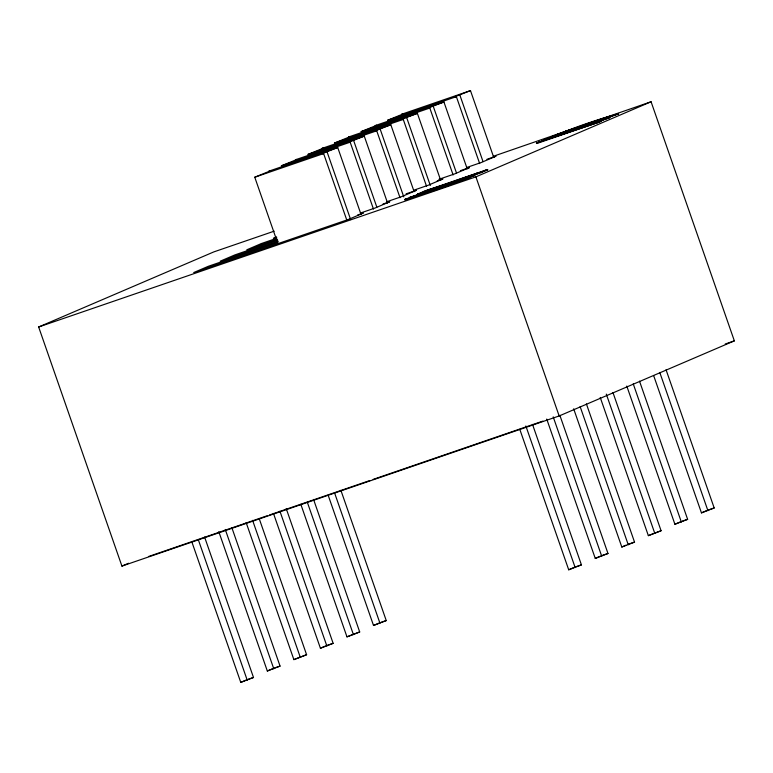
<?xml version="1.0" encoding="UTF-8"?>
<svg xmlns="http://www.w3.org/2000/svg" width="773" height="773" viewBox="0 0 773 773"><rect width="100%" height="100%" fill="white"/><g stroke="black" fill="none" stroke-linecap="round" stroke-linejoin="round"><path stroke-width="1.16" d="M536.443 143.053L537.757 143.169L596.089 123.149C598.283 122.733 605.945 119.206 598.186 121.738L544.163 140.28L544.124 139.758L549.361 137.855L607.829 117.786L609.201 117.863L536.423 143.092L590.253 124.501M544.163 140.28L545.207 139.324M409.748 197.386L472.941 175.558L474.748 174.978L409.903 197.83L474.922 175.432L404.82 199.502L405.603 199.763L428.909 191.781L427.179 192.525M409.903 197.83L415.091 195.414M404.849 199.463L404.965 199.946L470.003 177.539L469.54 176.437L417.768 194.487L419.381 193.569M601.539 121.158L554.869 136.618L608.921 117.438L609.134 117.902M556.425 135.575L552.714 136.647C572.822 127.922 597.51 119.274 618.555 113.834L599.626 120.82L618.4 113.389M552.714 136.647L553.246 135.845M417.613 194.042L425.546 190.747L487.55 169.509L481.366 172.63L466.196 177.606M470.003 177.539L435.953 189.994L425.517 193.298L428.754 191.337L404.897 199.482M425.517 193.298L426.155 192.448M487.55 169.509L469.54 176.437M604.969 118.24L609.955 116.81L544.008 139.836M434.117 189.781L460.109 180.573L448.949 185.336L435.344 189.936L434.117 189.781L441.596 187.878M434.271 190.216L460.264 181.017M602.872 118.395L603.114 119.409L600.911 120.182L600.553 119.38L561.179 133.178L609.955 116.81M598.215 121.912L601.384 120.714M361.03 214.43L337.733 147.527L322.119 153.692L323.616 153.576L346.922 220.479M387.582 203.048L364.276 136.145L348.671 142.309L350.169 142.193L373.465 209.097M414.125 191.665L390.829 124.762L375.224 130.927L376.722 130.811L400.018 197.714M440.678 180.283L417.381 113.38L406.627 117.467L401.767 119.544L403.264 119.428L426.57 186.332M467.23 168.901L443.934 101.997L433.18 106.085L428.319 108.162L429.817 108.046L453.113 174.949M493.783 157.518L470.477 90.615L454.872 96.789L456.37 96.664L479.666 163.567M493.213 156.32L651.079 101.756L734.35 340.864L559.159 415.961L121.921 566.097L38.65 326.989L213.841 251.892L274.173 231.175M276.251 238.442L261.448 243.524L246.809 249.795L277.565 239.234M276.492 237.069L273.362 238.422L276.773 237.243M419.285 193.781L422.039 192.603M477.801 172.988L469.829 176.64L477.801 172.988L426.261 191.018L433.044 189.308L431.605 189.308M426.677 191.318L477.956 173.423M443.431 187.443L443.209 186.834L460.109 180.573M425.363 192.854L450.031 184.641L469.849 177.094L466.737 178.602M38.65 326.989L475.897 176.853L651.079 101.756M121.921 566.097L128.569 563.246M191.859 541.921L240.77 682.385L247.041 679.699M218.807 531.679L267.323 671.003L273.594 668.316M246.143 522.558L293.875 659.62L306.601 654.721L259.264 518.789M273.478 513.446L320.418 648.238L325.646 645.996M300.823 504.325L346.971 636.855L359.696 631.956L313.548 499.426M328.158 495.213L373.523 625.473L379.794 622.787M240.77 682.385L253.496 677.477L204.584 537.022M267.323 671.003L280.048 666.094L231.929 527.901M293.875 659.62L306.601 654.721M320.418 648.238L333.144 643.339L286.203 508.537M346.971 636.855L359.696 631.956M373.523 625.473L386.249 620.574L340.883 490.304M519.794 429.324L568.706 569.788L574.977 567.092M546.733 419.072L595.258 558.406L600.486 556.164M573.682 408.83L621.801 547.023L625.985 545.226M600.235 397.448L648.354 535.641L661.079 530.732L612.96 392.539M626.777 386.065L674.906 524.258L681.177 521.572M653.726 375.813L701.459 512.876L706.686 510.634M568.706 569.788L581.431 564.879L532.52 424.416M595.258 558.406L607.984 553.497L559.855 415.304M621.801 547.023L634.536 542.115L586.407 403.921M648.354 535.641L661.079 530.732M674.906 524.258L687.632 519.35L639.513 381.157M701.459 512.876L714.184 507.967L666.055 369.774M575.653 127.932L561.981 132.821M278.058 244.123L254.761 177.22L270.424 170.823L268.869 171.162L337.733 147.527M560.116 133.739L557.207 134.309M545.941 139.555L547.139 139.13M464.187 178.805L464.013 178.177L469.675 176.196M426.223 190.506L424.889 190.979M567.826 130.975L570.522 129.526M552.56 136.203L599.481 120.375M536.53 143.063L597.722 122.578M596.36 121.776L598.263 120.617M592.398 123.574L547.613 138.464M577.953 127.448L574.184 128.25M557.053 134.879L568.107 131.671L596.225 121.516M444.939 184.573L427.044 190.226M470.477 90.615L401.622 114.259L403.168 113.921L387.515 120.308L456.37 96.664M443.934 101.997L375.069 125.641L376.625 125.303L360.962 131.69L429.817 108.046M417.381 113.38L348.526 137.024L350.072 136.686L334.409 143.073L403.264 119.428M390.829 124.762L321.974 148.406L323.52 148.058L307.857 154.455L376.722 130.811M364.276 136.145L295.421 159.789L296.977 159.441L281.314 165.837L350.169 142.193M254.761 177.22L323.616 153.576M579.093 127.052L587.074 124.318M597.336 120.791L607.539 117.293M486.913 159.315L496.024 156.185L481.386 162.456L466.583 167.538M595.78 122.414L608.853 117.95M460.36 170.698L469.472 167.567L454.843 173.838L438.89 179.317M437.228 180.901L442.919 178.95L428.29 185.22L413.478 190.303M406.125 193.849L416.376 190.332L401.738 196.603L386.935 201.685M277.043 240.432L234.895 254.906L220.257 261.177L278.357 241.234M382.993 204.053L389.824 201.714L375.185 207.985L360.382 213.068M455.094 181.085L487.705 169.954M277.836 242.432L208.343 266.289L193.714 272.56L348.642 219.368L363.271 213.087L357.58 215.049M725.219 344.004L734.35 340.864M148.658 556.473L267.149 515.784M269.429 515.002L369.697 480.574M373.108 479.405L542.868 421.111M380.867 622.42L386.249 620.574M707.73 510.19L714.184 507.967M682.25 521.195L687.632 519.35M326.689 645.552L333.144 643.339M628.082 544.327L634.536 542.115M274.666 667.949L280.048 666.094M601.529 555.71L607.984 553.497M248.123 679.322L253.496 677.477M576.049 566.725L581.431 564.879M428.058 191.202L430.532 189.868M609.8 116.375L602.66 119.158M568.657 131.284L566.851 131.4M608.535 116.965L618.555 113.834M421.353 192.941L427.179 191.501L427.073 190.796M427.227 191.24L427.933 190.525M609.453 116.443L609.655 116.974M608.119 117.071L608.525 118.056M607.385 116.858L607.713 117.477M606.728 117.602L607.018 118.559M598.186 121.738L598.37 122.356M659.784 372.47L707.913 510.663M566.725 130.869L563.179 132.135M563.44 132.531L562.261 132.898M559.961 133.294L560.251 134.328M633.232 383.843L681.361 522.046M545.786 139.111L546.038 139.681M544.289 139.681L544.482 140.193M544.124 139.758L544.26 140.251M537.216 142.734L537.283 143.324M536.684 142.947L536.916 143.44M606.293 394.095L654.808 533.418M580.136 406.608L628.265 544.801M487.637 169.983L487.415 169.529L487.512 170.041M459.732 94.702L483.028 161.605M475.897 176.853L559.159 415.961M473.463 174.814L473.723 175.79M471.511 176.041L471.714 176.65M469.713 177.114L469.81 177.626M553.197 416.86L601.713 556.183M433.18 106.085L456.476 172.988M525.853 425.971L575.16 567.566M434.474 189.588L434.571 190.168M406.627 117.467L430.319 185.501M430.397 189.714L429.044 190.168M423.72 191.404L423.15 191.627M418.212 193.733L417.739 193.946M410.366 197.105L410.55 197.646M410.019 197.241L410.212 197.753M407.786 198.352L408.047 198.941M406.588 198.787L406.849 199.347M405.439 199.212L405.603 199.763M405.091 199.357L405.265 199.869M380.074 128.849L403.777 196.883M353.532 140.232L376.828 207.135M326.979 151.605L350.671 219.648M261.448 243.524L262.211 245.737M334.612 493L379.978 623.26M307.277 502.112L353.425 634.643M279.932 511.224L326.873 646.025M252.597 520.345L300.33 657.408M225.262 529.457L273.777 668.79M198.313 539.709L247.225 680.172"/></g></svg>
